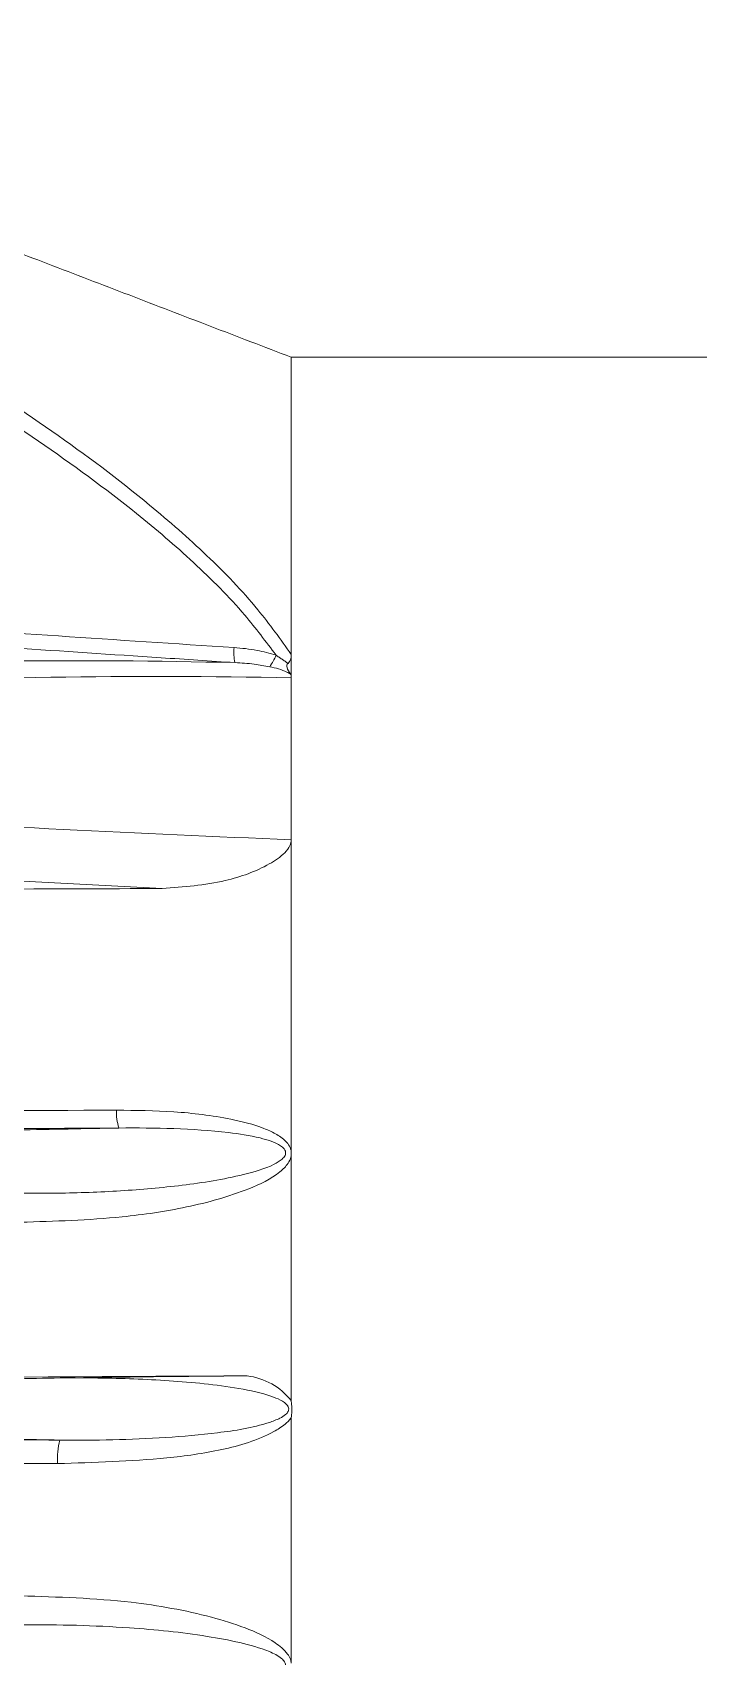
# Model space of a CAD drawing. Extents: x 8 to 113, y 2 to 87.
# Drawn here: x 70.296 to 71.911, y 36.218 to 40.155 of the extents above; entities that cross this region are included whole.
import ezdxf

# ---------------------------------------------------------------- set-up
doc = ezdxf.new("R2010")
doc.units = 0
doc.header["$MEASUREMENT"] = 0
doc.layers.add('OBJECT', color=7, linetype='CONTINUOUS')

msp = doc.modelspace()

# ---------------------------------------------------------------- linework, layer by layer
at = {"layer": 'OBJECT', "linetype": 'Continuous', "lineweight": 15}
for p, q in [((70.9237, 39.3676), (70.9237, 38.6473)), ((70.9237, 39.3676), (73.4981, 39.3676)), ((70.9237, 38.6473), (70.9237, 38.5904)), ((70.9237, 38.1978), (70.9237, 38.5904)), ((70.9237, 38.1978), (70.9237, 37.4411)), ((70.9237, 37.4337), (70.9237, 36.8382)), ((70.9237, 36.7973), (70.9237, 36.2017))]:
    msp.add_line(p, q, dxfattribs=at)
for centre, radius, start, end in [((70.39, 21.8729), 16.7591, 88.64275, 96.35745), ((70.9073, 38.6528), 0.123, 174.8586, 191.9561), ((70.7467, 38.7041), 0.1518, 325.1233, 337.2432), ((70.8986, 38.6442), 0.0253, 312.5484, 7.0524), ((70.5914, 21.424), 17.1697, 88.89122, 96.67604), ((73.4954, 101.0901), 62.9448, 265.641195, 267.658391), ((74.1545, 107.3263), 69.3373, 265.4433, 267.070166), ((70.6142, 37.5355), 0.1145, 176.6054, 198.5543), ((71.5172, -44.5099), 81.4111, 90.492902, 90.812443), ((70.7971, 36.7378), 0.1615, 38.4145, 83.0016), ((70.5256, 36.6973), 0.1691, 164.4968, 183.9585)]:
    msp.add_arc(centre, radius, start, end, dxfattribs=at)
for points, knots in [([(68.5462, 40.155), (68.6916, 40.0873), (68.9823, 39.9518), (69.411, 39.738), (69.7804, 39.5383), (70.0918, 39.3555), (70.3451, 39.191), (70.5546, 39.0343), (70.7204, 38.8887), (70.8372, 38.768), (70.8975, 38.6839), (70.9237, 38.6473)], [0, 0, 0, 0, 0.165243, 0.3305, 0.495665, 0.602019, 0.708404, 0.814573, 0.881575, 0.948512, 1, 1, 1, 1]), ([(70.8867, 38.6454), (70.8621, 38.6781), (70.8028, 38.757), (70.6884, 38.8715), (70.5222, 39.0134), (70.3126, 39.1665), (70.0593, 39.3277), (69.6797, 39.5468), (69.1671, 39.8145), (68.7321, 40.0167), (68.5146, 40.1178)], [0, 0, 0, 0, 0.047039, 0.113471, 0.179969, 0.286445, 0.393127, 0.499781, 0.749839, 1, 1, 1, 1]), ([(68.657, 38.8042), (69.0823, 38.7762), (69.7916, 38.7294), (70.5008, 38.6825), (70.7848, 38.6638)], [0, 0, 0, 0, 0.599616, 1, 1, 1, 1]), ([(70.787, 38.6273), (70.7272, 38.6312), (70.4285, 38.6511), (69.7189, 38.6982), (69.0689, 38.7415), (68.658, 38.7689)], [0, 0, 0, 0, 0.084182, 0.420908, 1, 1, 1, 1]), ([(70.7848, 38.6638), (70.8036, 38.6622), (70.8382, 38.6593), (70.8715, 38.6497), (70.8867, 38.6454)], [0, 0, 0, 0, 0.54222, 1, 1, 1, 1]), ([(70.8713, 38.6173), (70.8588, 38.6196), (70.8305, 38.6248), (70.8026, 38.6264), (70.787, 38.6273)], [0, 0, 0, 0, 0.442278, 1, 1, 1, 1]), ([(70.9157, 38.6255), (70.9149, 38.6248), (70.9132, 38.6233), (70.9123, 38.6198), (70.914, 38.6116), (70.9183, 38.6048), (70.9216, 38.5995)], [0, 0, 0, 0, 0.107656, 0.215271, 0.387784, 1, 1, 1, 1]), ([(70.9216, 38.5995), (70.9188, 38.6011), (70.9032, 38.6102), (70.8857, 38.6141), (70.8713, 38.6173)], [0, 0, 0, 0, 0.179135, 1, 1, 1, 1]), ([(70.9216, 38.5995), (70.9221, 38.5983), (70.9234, 38.5953), (70.9236, 38.5923), (70.9237, 38.5904)], [0, 0, 0, 0, 0.410442, 1, 1, 1, 1]), ([(70.9237, 38.1978), (70.9229, 38.1932), (70.921, 38.1815), (70.9033, 38.1601), (70.8537, 38.1265), (70.7533, 38.0907), (70.6622, 38.0836), (70.6104, 38.0796)], [0, 0, 0, 0, 0.045593, 0.113299, 0.251185, 0.574906, 1, 1, 1, 1]), ([(70.6104, 38.0796), (70.3341, 38.0787), (69.677, 38.0765), (69.0197, 38.0742), (68.6389, 38.0729)], [0, 0, 0, 0, 0.420545, 1, 1, 1, 1]), ([(68.6389, 37.5336), (68.6787, 37.5338), (68.8777, 37.5347), (69.498, 37.5376), (70.0786, 37.5403), (70.4999, 37.5423)], [0, 0, 0, 0, 0.064153, 0.320763, 1, 1, 1, 1]), ([(70.4999, 37.5423), (70.5463, 37.5418), (70.6389, 37.5409), (70.7588, 37.5261), (70.8414, 37.5056), (70.8857, 37.4858), (70.9072, 37.4712), (70.9199, 37.4554), (70.9231, 37.4459), (70.9237, 37.4411), (70.9237, 37.4411)], [0, 0, 0, 0, 0.307452, 0.614313, 0.797966, 0.866182, 0.934529, 0.967169, 0.999915, 1, 1, 1, 1]), ([(70.2739, 37.341), (70.2739, 37.341), (70.3016, 37.3407), (70.3802, 37.3408), (70.5089, 37.3455), (70.6598, 37.3586), (70.7847, 37.3785), (70.8662, 37.4016), (70.899, 37.4204), (70.908, 37.4304), (70.91, 37.4367), (70.91, 37.4411), (70.9087, 37.4451), (70.9049, 37.4507), (70.894, 37.4594), (70.874, 37.4678), (70.8318, 37.4797), (70.7528, 37.4915), (70.6384, 37.4988), (70.5499, 37.4995), (70.5056, 37.499), (70.5056, 37.499)], [0, 0, 0, 0, 0.000002, 0.077151, 0.219481, 0.359541, 0.500379, 0.573923, 0.596105, 0.607053, 0.611637, 0.614578, 0.61929, 0.623227, 0.633062, 0.656654, 0.682044, 0.753518, 0.876438, 0.999998, 1, 1, 1, 1]), ([(70.9237, 37.4337), (70.9234, 37.4319), (70.9223, 37.4248), (70.9145, 37.4096), (70.883, 37.3791), (70.7996, 37.3401), (70.6704, 37.3044), (70.4848, 37.2771), (70.35, 37.2731), (70.2682, 37.2707)], [0, 0, 0, 0, 0.007818, 0.031625, 0.073282, 0.197571, 0.423277, 0.649858, 1, 1, 1, 1]), ([(70.8168, 36.8981), (70.7864, 36.898), (70.0604, 36.8943), (69.3344, 36.8906), (68.6389, 36.8871)], [0, 0, 0, 0, 0.041959, 1, 1, 1, 1]), ([(70.3626, 36.7425), (70.3626, 36.7425), (70.448, 36.7416), (70.5757, 36.7437), (70.745, 36.759), (70.8387, 36.7733), (70.8929, 36.7932), (70.9085, 36.8025), (70.9155, 36.8101), (70.9173, 36.8153), (70.9175, 36.8192), (70.9166, 36.8224), (70.9137, 36.8278), (70.9042, 36.8364), (70.8687, 36.8532), (70.7782, 36.8729), (70.6378, 36.8874), (70.4894, 36.8931), (70.3976, 36.8933), (70.3628, 36.893), (70.3628, 36.893)], [0, 0, 0, 0, 0.000002, 0.22505, 0.335839, 0.44753, 0.472379, 0.486607, 0.494766, 0.498505, 0.500742, 0.504781, 0.506835, 0.516652, 0.537263, 0.60911, 0.758119, 0.90829, 0.999998, 1, 1, 1, 1]), ([(70.9237, 36.8382), (70.9246, 36.8279), (70.9259, 36.8142), (70.9241, 36.8007), (70.9237, 36.7973)], [0, 0, 0, 0, 0.753945, 1, 1, 1, 1]), ([(70.9237, 36.7973), (70.9233, 36.7968), (70.9192, 36.7905), (70.9059, 36.7774), (70.8525, 36.7451), (70.7551, 36.7158), (70.5789, 36.6919), (70.4454, 36.6881), (70.3569, 36.6856)], [0, 0, 0, 0, 0.003359, 0.038154, 0.093349, 0.31983, 0.548811, 1, 1, 1, 1]), ([(70.3569, 36.6856), (70.3171, 36.6858), (70.118, 36.6868), (69.5453, 36.6895), (69.0125, 36.6921), (68.6389, 36.6939)], [0, 0, 0, 0, 0.069525, 0.347623, 1, 1, 1, 1]), ([(70.2682, 36.3647), (70.3575, 36.362), (70.5131, 36.3573), (70.6947, 36.3248), (70.8111, 36.2892), (70.8747, 36.2607), (70.9104, 36.2314), (70.9216, 36.2127), (70.9231, 36.2049), (70.9237, 36.2017)], [0, 0, 0, 0, 0.382025, 0.665686, 0.788125, 0.905995, 0.964891, 0.986156, 1, 1, 1, 1]), ([(70.5056, 36.1364), (70.5056, 36.1364), (70.5556, 36.1358), (70.6559, 36.1369), (70.7809, 36.1465), (70.8631, 36.1625), (70.8965, 36.1775), (70.9069, 36.1866), (70.9097, 36.1927), (70.9102, 36.1974), (70.9093, 36.2014), (70.9062, 36.2072), (70.8947, 36.2187), (70.8583, 36.236), (70.7973, 36.2529), (70.6841, 36.2739), (70.5089, 36.2914), (70.3597, 36.2954), (70.2739, 36.2944), (70.2739, 36.2944)], [0, 0, 0, 0, 0.000002, 0.139316, 0.279383, 0.347554, 0.36842, 0.37893, 0.384106, 0.386619, 0.391906, 0.39547, 0.405552, 0.437801, 0.508235, 0.583588, 0.760544, 0.999998, 1, 1, 1, 1])]:
    msp.add_open_spline(points, degree=3, knots=knots, dxfattribs=at)
for points in [[(70.9237, 39.3676), (69.3495, 39.9716)], [(70.8867, 38.6454), (70.9157, 38.6255)], [(70.5057, 37.499), (68.5365, 37.46)], [(70.5057, 37.499), (68.6336, 37.4891)], [(70.9237, 37.4411), (70.9237, 37.4337)], [(68.535, 36.86), (70.3628, 36.893)], [(70.3626, 36.7425), (68.5338, 36.7755)], [(68.6321, 36.7513), (70.3626, 36.7425)]]:
    msp.add_open_spline(points, degree=1, dxfattribs=at)

doc.saveas('drawing.dxf')
